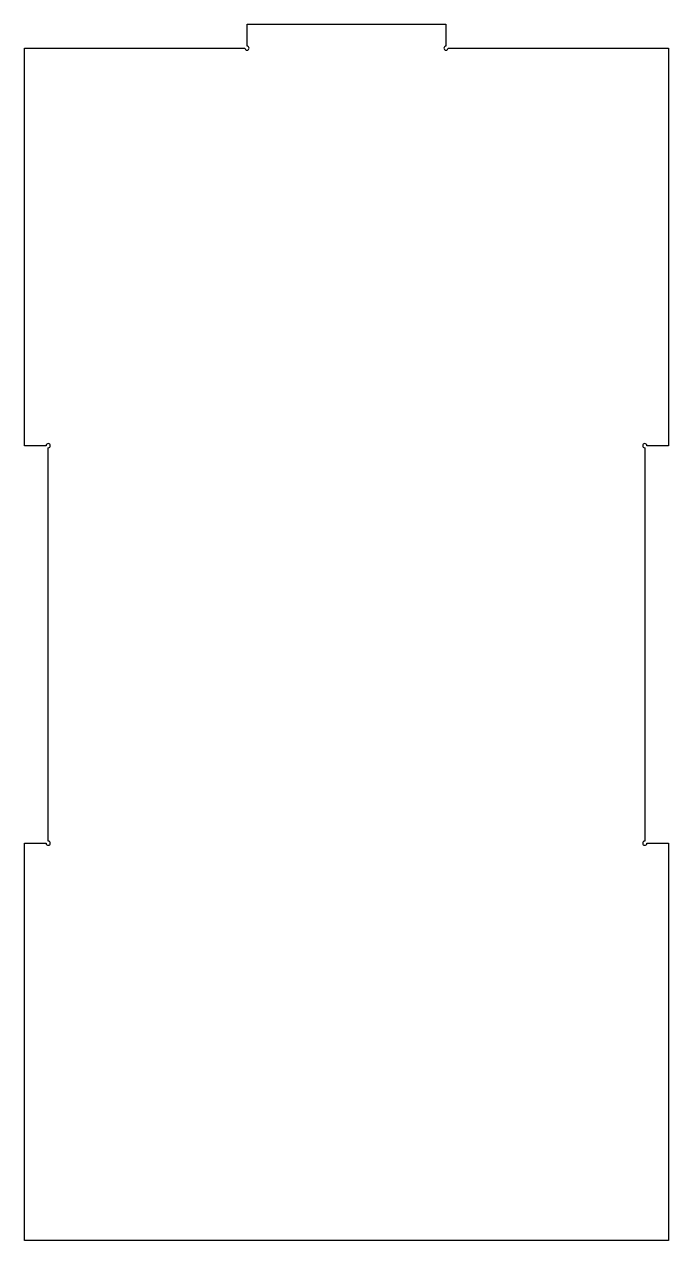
# Model space of a CAD drawing. Header units: millimetres. Extents: x 318 to 426, y 653 to 857.
import ezdxf

# ---------------------------------------------------------------- set-up
doc = ezdxf.new("R2010")
doc.units = ezdxf.units.MM
doc.layers.add('Shape2DView010', color=7, linetype='CONTINUOUS')

msp = doc.modelspace()

# ---------------------------------------------------------------- linework, layer by layer
at = {"layer": 'Shape2DView010'}
for p, q in [((355.33, 853.57), (355.33, 857.22)), ((355.33, 857.22), (388.67, 857.22)), ((388.67, 857.22), (388.67, 853.57)), ((318, 786.55), (318, 853.22)), ((318, 853.22), (354.98, 853.22)), ((389.02, 853.22), (426, 853.22)), ((426, 853.22), (426, 786.55)), ((321.65, 786.55), (318, 786.55)), ((322, 720.23), (322, 786.2)), ((422, 786.2), (422, 720.23)), ((426, 786.55), (422.35, 786.55)), ((318, 653.22), (318, 719.88)), ((318, 719.88), (321.65, 719.88)), ((422.35, 719.88), (426, 719.88)), ((426, 719.88), (426, 653.22)), ((426, 653.22), (318, 653.22))]:
    msp.add_line(p, q, dxfattribs=at)
for centre, start, end in [((355.33, 853.22), 180, 0), ((355.33, 853.22), 0, 90), ((388.67, 853.22), 90, 0), ((322, 786.55), 0, 180), ((322, 786.55), -90, 0), ((422, 786.55), 0, -90), ((322, 719.88), 0, 90), ((422, 719.88), 90, 0), ((322, 719.88), 180, 0)]:
    msp.add_arc(centre, 0.35, start, end, dxfattribs=at)

doc.saveas('drawing.dxf')
